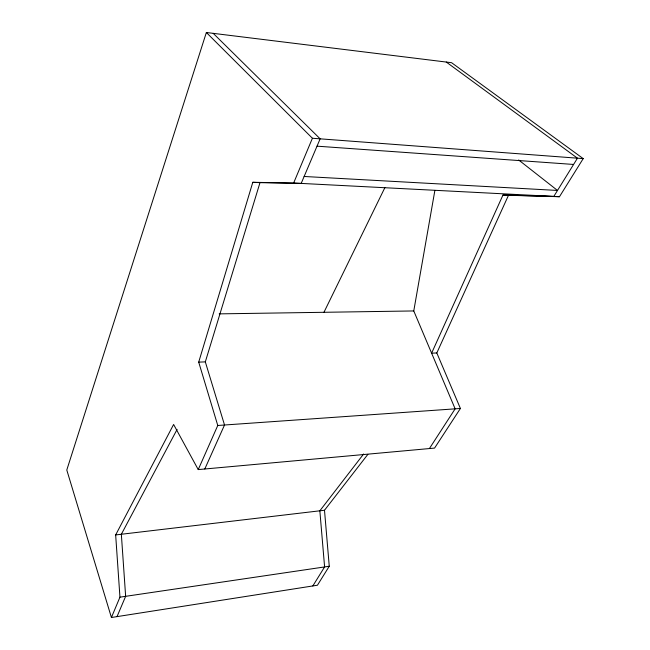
<?xml version="1.0" encoding="UTF-8"?>
<svg xmlns="http://www.w3.org/2000/svg" width="650" height="650" viewBox="0 0 650 650"><rect width="100%" height="100%" fill="white"/><g stroke="black" fill="none" stroke-linecap="round" stroke-linejoin="round"><path stroke-width="0.97" d="M429.414 448.549L455.138 408.834L413.766 310.944L434.882 190.401M559.479 196.714L508.495 195.284L436.808 352.966L460.411 408.468L434.574 448.086L198.234 469.593L217.766 425.482L198.705 362.131L252.801 182.293L293.637 183.024L559.479 196.714L583.212 158.616L451.587 62.709L206.359 32.5L66.788 470.015L111.418 617.5L317.436 585.227L329.257 566.247L324.496 510.258L367.876 454.358M204.791 468.991L224.526 425.003L205.319 361.879L259.992 182.658L301.186 183.414L320.141 138.84L213.2 33.345M111.418 617.5L119.949 597.163L115.659 534.934L173.615 424.474L198.234 469.593M293.637 183.024L312.414 138.255L206.359 32.5M117.016 616.622L125.645 596.326L121.347 534.267L177.093 429.423M446.266 62.051L577.46 158.186L553.808 196.422L502.986 195.008L431.616 353.169L436.808 352.966M323.83 312.544L384.906 187.59M312.837 585.942L324.602 566.93L319.849 510.802L363.634 453.993M119.949 597.163L329.257 566.247M115.659 534.934L324.496 510.258M217.766 425.482L460.411 408.468M198.705 362.131L205.319 361.879M219.213 313.869L413.766 310.944M252.801 182.293L259.992 182.658M502.986 195.008L508.495 195.284M304.135 176.475L557.505 190.45L518.651 159.965M317.021 146.169L573.584 164.45M312.414 138.255L583.212 158.616"/></g></svg>
